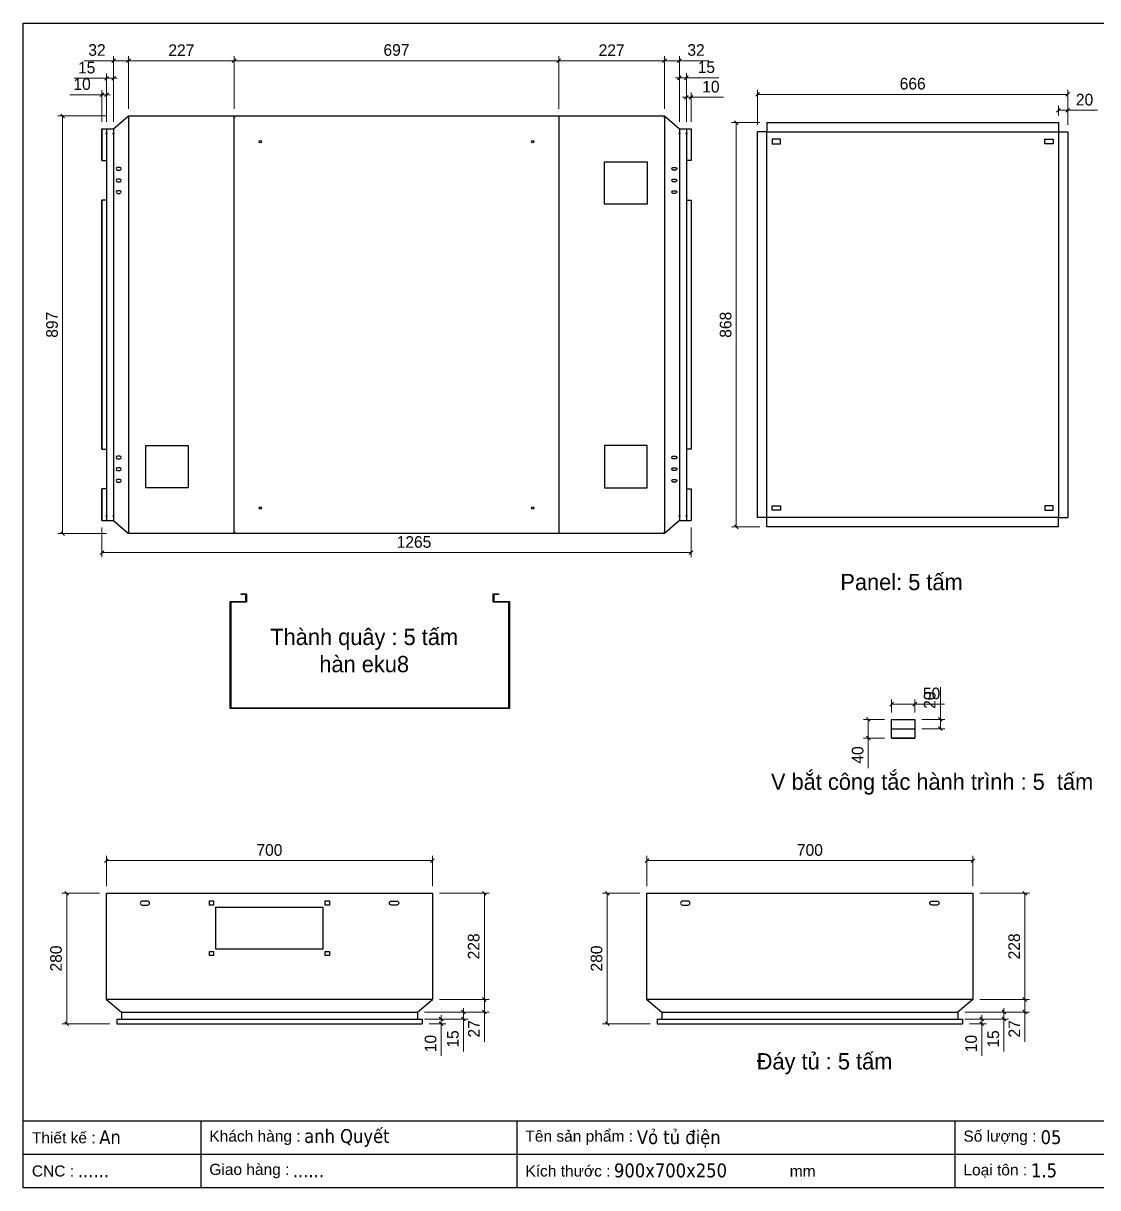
# Model space of a CAD drawing. Header units: millimetres. Extents: x 0 to 3536, y 0 to 2500.
# Drawn here: x 0 to 2307, y 0 to 2500 of the extents above; entities that cross this region are included whole.
import ezdxf
from ezdxf.enums import TextEntityAlignment as Align

# ---------------------------------------------------------------- set-up
doc = ezdxf.new("R2010")
doc.units = ezdxf.units.MM
for name, color, linetype in [('BMS_TEXT', 7, 'Continuous'), ('DIM', 253, 'Continuous'), ('Khung', 7, 'Continuous')]:
    doc.layers.add(name, color=color, linetype=linetype)
doc.styles.add('Arial', font='arial.ttf')
doc.styles.add('Tahoma (Input Text)', font='tahoma.ttf')
doc.dimstyles.new('Dim-25', dxfattribs={"dimtxt": 25, "dimasz": 8, "dimexe": 10, "dimexo": 15, "dimgap": 10, "dimtad": 1, "dimdec": 0, "dimtxsty": 'Standard', "dimblk": 'OBLIQUE', "dimcen": 10, "dimclrd": 5, "dimclre": 5, "dimclrt": 3, "dimazin": 3, "dimtfac": 1, "dimtdec": 0, "dimtmove": 0, "dimatfit": 3, "dimldrblk": 'OBLIQUE', "dimlwd": 9, "dimlwe": 9})

# ---------------------------------------------------------------- blocks, each defined once
blk = doc.blocks.new('khungtenAsean2')
at = {"color": 7}
for p, q in [((2970, -1980), (0, -1980)), ((320, -1980), (320, -2100)), ((890, -1980), (890, -2100)), ((1680, -1980), (1680, -2100)), ((2020, -2040), (0, -2040))]:
    blk.add_line(p, q, dxfattribs=at)
blk.add_lwpolyline([(0, 0), (2970, 0), (2970, -2100), (0, -2100)], close=True, dxfattribs=at)
at = {"color": 2, "char_height": 20, "width": 917.634, "attachment_point": 4, "style": 'Arial'}
for s, insert in [('  Tên sản phẩm :', (890, -2010)), ('  Số lượng :', (1680, -2010)), ('  Thiết kế :', (0, -2010)), ('  Khách hàng :', (320, -2010)), ('  Giao hàng :', (320, -2070)), ('  Loại tôn :', (1680, -2070)), ('  CNC :', (0, -2070)), ('  Kích thước :', (890, -2070)), ('mm', (1382.3, -2070))]:
    blk.add_mtext(s, dxfattribs=dict(at, insert=insert))
at = {"color": 1, "style": 'Tahoma (Input Text)', "flags": 8}
for tag, p in [('#03', (506.6, -2019.3)), ('#01', (137.1, -2021.3)), ('#05', (1106.6, -2021.3)), ('#07', (1834.7, -2021.3)), ('#09', (2146.7, -2021.3)), ('#02', (98.5, -2081.3)), ('#04', (486.1, -2081.3)), ('#06', (1065.3, -2081.3)), ('#08', (1817.4, -2081.3)), ('#10', (2146.7, -2081.3))]:
    blk.add_attdef(tag, p, '', height=25, dxfattribs=at)
blk.add_attdef('#11', text='', height=25, dxfattribs=at).set_placement((2915, -2067.3), align=Align.CENTER)
blk = doc.blocks.new('*D1')
at = {"color": 0, "linetype": 'ByBlock', "lineweight": -2}
for p, q in [((164.9, 2343), (172.9, 2351)), ((182.9, 2351), (174.9, 2343))]:
    blk.add_line(p, q, dxfattribs=at)
at = {"layer": 'Defpoints', "color": 0, "transparency": 16777216}
for p in [(168.9, 2347), (168.9, 2273.6), (178.9, 2273.6)]:
    blk.add_point(p, dxfattribs=at)
at = {"layer": 'DIM', "color": 5, "lineweight": 9, "transparency": 16777216}
for p, q in [((168.9, 2288.6), (168.9, 2357)), ((178.9, 2288.6), (178.9, 2357)), ((168.9, 2347), (99.6, 2347)), ((178.9, 2347), (168.9, 2347)), ((178.9, 2347), (186.9, 2347))]:
    blk.add_line(p, q, dxfattribs=at)
at = {"layer": 'DIM', "color": 3, "transparency": 16777216, "insert": (126.3, 2369.8), "char_height": 25, "attachment_point": 5}
blk.add_mtext('10', dxfattribs=at)
blk = doc.blocks.new('_Oblique')
at = {"color": 0, "linetype": 'ByBlock', "lineweight": -2}
blk.add_line((-0.5, -0.5), (0.5, 0.5), dxfattribs=at)
blk = doc.blocks.new('*D2')
at = {"color": 0, "linetype": 'ByBlock', "lineweight": -2}
for p, q in [((174.9, 2378.3), (182.9, 2386.3)), ((197.9, 2386.3), (189.9, 2378.3))]:
    blk.add_line(p, q, dxfattribs=at)
at = {"layer": 'Defpoints', "color": 0, "transparency": 16777216}
for p in [(178.9, 2382.3), (178.9, 2301.6), (193.9, 2273.6)]:
    blk.add_point(p, dxfattribs=at)
at = {"layer": 'DIM', "color": 5, "lineweight": 9, "transparency": 16777216}
for p, q in [((178.9, 2382.3), (109.3, 2382.3)), ((178.9, 2316.6), (178.9, 2392.3)), ((193.9, 2382.3), (178.9, 2382.3)), ((193.9, 2288.6), (193.9, 2392.3)), ((193.9, 2382.3), (201.9, 2382.3))]:
    blk.add_line(p, q, dxfattribs=at)
at = {"layer": 'DIM', "color": 3, "transparency": 16777216, "insert": (136.1, 2405.1), "char_height": 25, "attachment_point": 5}
blk.add_mtext('15', dxfattribs=at)
blk = doc.blocks.new('*D3')
at = {"color": 0, "linetype": 'ByBlock', "lineweight": -2}
for p, q in [((197.9, 2424.2), (189.9, 2416.2)), ((221.9, 2416.2), (229.9, 2424.2))]:
    blk.add_line(p, q, dxfattribs=at)
at = {"layer": 'Defpoints', "color": 0, "transparency": 16777216}
for p in [(225.9, 2420.2), (193.9, 2301.6), (225.9, 2301.6)]:
    blk.add_point(p, dxfattribs=at)
at = {"layer": 'DIM', "color": 5, "lineweight": 9, "transparency": 16777216}
for p, q in [((193.9, 2316.6), (193.9, 2430.2)), ((225.9, 2316.6), (225.9, 2430.2)), ((193.9, 2420.2), (130.4, 2420.2)), ((225.9, 2420.2), (193.9, 2420.2))]:
    blk.add_line(p, q, dxfattribs=at)
at = {"layer": 'DIM', "color": 3, "transparency": 16777216, "insert": (158.2, 2443), "char_height": 25, "attachment_point": 5}
blk.add_mtext('32', dxfattribs=at)
blk = doc.blocks.new('*D4')
at = {"color": 0, "linetype": 'ByBlock', "lineweight": -2}
for p, q in [((229.9, 2424.2), (221.9, 2416.2)), ((448.9, 2416.2), (456.9, 2424.2))]:
    blk.add_line(p, q, dxfattribs=at)
at = {"layer": 'Defpoints', "color": 0, "transparency": 16777216}
for p in [(225.9, 2420.2), (225.9, 2301.6), (452.9, 2301.6)]:
    blk.add_point(p, dxfattribs=at)
at = {"layer": 'DIM', "color": 5, "lineweight": 9, "transparency": 16777216}
for p, q in [((225.9, 2316.6), (225.9, 2430.2)), ((452.9, 2316.6), (452.9, 2430.2)), ((452.9, 2420.2), (225.9, 2420.2))]:
    blk.add_line(p, q, dxfattribs=at)
at = {"layer": 'DIM', "color": 3, "transparency": 16777216, "insert": (339.4, 2442.7), "char_height": 25, "attachment_point": 5}
blk.add_mtext('227', dxfattribs=at)
blk = doc.blocks.new('*D5')
at = {"color": 0, "linetype": 'ByBlock', "lineweight": -2}
for p, q in [((456.9, 2424.2), (448.9, 2416.2)), ((1145.9, 2416.2), (1153.9, 2424.2))]:
    blk.add_line(p, q, dxfattribs=at)
at = {"layer": 'Defpoints', "color": 0, "transparency": 16777216}
for p in [(1149.9, 2420.2), (452.9, 2301.6), (1149.9, 2301.6)]:
    blk.add_point(p, dxfattribs=at)
at = {"layer": 'DIM', "color": 5, "lineweight": 9, "transparency": 16777216}
for p, q in [((452.9, 2316.6), (452.9, 2430.2)), ((1149.9, 2316.6), (1149.9, 2430.2)), ((452.9, 2420.2), (1149.9, 2420.2))]:
    blk.add_line(p, q, dxfattribs=at)
at = {"layer": 'DIM', "color": 3, "transparency": 16777216, "insert": (801.4, 2443), "char_height": 25, "attachment_point": 5}
blk.add_mtext('697', dxfattribs=at)
blk = doc.blocks.new('*D6')
at = {"color": 0, "linetype": 'ByBlock', "lineweight": -2}
for p, q in [((1153.9, 2424.2), (1145.9, 2416.2)), ((1372.9, 2416.2), (1380.9, 2424.2))]:
    blk.add_line(p, q, dxfattribs=at)
at = {"layer": 'Defpoints', "color": 0, "transparency": 16777216}
for p in [(1376.9, 2420.2), (1149.9, 2301.6), (1376.9, 2301.6)]:
    blk.add_point(p, dxfattribs=at)
at = {"layer": 'DIM', "color": 5, "lineweight": 9, "transparency": 16777216}
for p, q in [((1149.9, 2316.6), (1149.9, 2430.2)), ((1376.9, 2316.6), (1376.9, 2430.2)), ((1149.9, 2420.2), (1376.9, 2420.2))]:
    blk.add_line(p, q, dxfattribs=at)
at = {"layer": 'DIM', "color": 3, "transparency": 16777216, "insert": (1263.4, 2442.7), "char_height": 25, "attachment_point": 5}
blk.add_mtext('227', dxfattribs=at)
blk = doc.blocks.new('*D7')
at = {"color": 0, "linetype": 'ByBlock', "lineweight": -2}
for p, q in [((1380.9, 2424.2), (1372.9, 2416.2)), ((1404.9, 2416.2), (1412.9, 2424.2))]:
    blk.add_line(p, q, dxfattribs=at)
at = {"layer": 'Defpoints', "color": 0, "transparency": 16777216}
for p in [(1408.9, 2420.2), (1376.9, 2301.6), (1408.9, 2273.6)]:
    blk.add_point(p, dxfattribs=at)
at = {"layer": 'DIM', "color": 5, "lineweight": 9, "transparency": 16777216}
for p, q in [((1376.9, 2316.6), (1376.9, 2430.2)), ((1408.9, 2288.6), (1408.9, 2430.2)), ((1376.9, 2420.2), (1408.9, 2420.2)), ((1408.9, 2420.2), (1472.5, 2420.2))]:
    blk.add_line(p, q, dxfattribs=at)
at = {"layer": 'DIM', "color": 3, "transparency": 16777216, "insert": (1444.7, 2443), "char_height": 25, "attachment_point": 5}
blk.add_mtext('32', dxfattribs=at)
blk = doc.blocks.new('*D8')
at = {"color": 0, "linetype": 'ByBlock', "lineweight": -2}
for p, q in [((1404.9, 2379.4), (1412.9, 2387.4)), ((1427.9, 2387.4), (1419.9, 2379.4))]:
    blk.add_line(p, q, dxfattribs=at)
at = {"layer": 'Defpoints', "color": 0, "transparency": 16777216}
for p in [(1423.9, 2383.4), (1408.9, 2301.6), (1423.9, 2273.6)]:
    blk.add_point(p, dxfattribs=at)
at = {"layer": 'DIM', "color": 5, "lineweight": 9, "transparency": 16777216}
for p, q in [((1408.9, 2383.4), (1400.9, 2383.4)), ((1408.9, 2316.6), (1408.9, 2393.4)), ((1408.9, 2383.4), (1423.9, 2383.4)), ((1423.9, 2288.6), (1423.9, 2393.4)), ((1423.9, 2383.4), (1493.6, 2383.4))]:
    blk.add_line(p, q, dxfattribs=at)
at = {"layer": 'DIM', "color": 3, "transparency": 16777216, "insert": (1466.8, 2406.1), "char_height": 25, "attachment_point": 5}
blk.add_mtext('15', dxfattribs=at)
blk = doc.blocks.new('*D9')
at = {"color": 0, "linetype": 'ByBlock', "lineweight": -2}
for p, q in [((1419.9, 2337.5), (1427.9, 2345.5)), ((1437.9, 2345.5), (1429.9, 2337.5))]:
    blk.add_line(p, q, dxfattribs=at)
at = {"layer": 'Defpoints', "color": 0, "transparency": 16777216}
for p in [(1433.9, 2341.5), (1423.9, 2273.6), (1433.9, 2273.6)]:
    blk.add_point(p, dxfattribs=at)
at = {"layer": 'DIM', "color": 5, "lineweight": 9, "transparency": 16777216}
for p, q in [((1423.9, 2288.6), (1423.9, 2351.5)), ((1433.9, 2288.6), (1433.9, 2351.5)), ((1423.9, 2341.5), (1415.9, 2341.5)), ((1423.9, 2341.5), (1433.9, 2341.5)), ((1433.9, 2341.5), (1503.3, 2341.5))]:
    blk.add_line(p, q, dxfattribs=at)
at = {"layer": 'DIM', "color": 3, "transparency": 16777216, "insert": (1476.6, 2364.2), "char_height": 25, "attachment_point": 5}
blk.add_mtext('10', dxfattribs=at)
blk = doc.blocks.new('*D10')
at = {"color": 0, "linetype": 'ByBlock', "lineweight": -2}
for p, q in [((88.5, 2297.6), (80.5, 2305.6)), ((80.5, 1408.6), (88.5, 1400.6))]:
    blk.add_line(p, q, dxfattribs=at)
at = {"layer": 'Defpoints', "color": 0, "transparency": 16777216}
for p in [(193.9, 2301.6), (84.5, 1404.6), (193.9, 1404.6)]:
    blk.add_point(p, dxfattribs=at)
at = {"layer": 'DIM', "color": 5, "lineweight": 9, "transparency": 16777216}
for p, q in [((178.9, 2301.6), (74.5, 2301.6)), ((84.5, 2301.6), (84.5, 1404.6)), ((178.9, 1404.6), (74.5, 1404.6))]:
    blk.add_line(p, q, dxfattribs=at)
at = {"layer": 'DIM', "color": 3, "transparency": 16777216, "insert": (61.8, 1853.1), "char_height": 25, "attachment_point": 5, "rotation": 90}
blk.add_mtext('897', dxfattribs=at)
blk = doc.blocks.new('*D11')
at = {"color": 0, "linetype": 'ByBlock', "lineweight": -2}
for p, q in [((172.9, 1367.7), (164.9, 1359.7)), ((1429.9, 1359.7), (1437.9, 1367.7))]:
    blk.add_line(p, q, dxfattribs=at)
at = {"layer": 'Defpoints', "color": 0, "transparency": 16777216}
for p in [(168.9, 1432.6), (1433.9, 1432.6), (1433.9, 1363.7)]:
    blk.add_point(p, dxfattribs=at)
at = {"layer": 'DIM', "color": 5, "lineweight": 9, "transparency": 16777216}
for p, q in [((168.9, 1417.6), (168.9, 1353.7)), ((1433.9, 1417.6), (1433.9, 1353.7)), ((168.9, 1363.7), (1433.9, 1363.7))]:
    blk.add_line(p, q, dxfattribs=at)
at = {"layer": 'DIM', "color": 3, "transparency": 16777216, "insert": (839, 1386.5), "char_height": 25, "attachment_point": 5}
blk.add_mtext('1265', dxfattribs=at)
blk = doc.blocks.new('A$C72AE6952')
at = {"color": 2}
for p, q in [((0, 8.2), (0, 2.7)), ((5.5, 2.7), (5.5, 8.2))]:
    blk.add_line(p, q, dxfattribs=at)
for centre, start, end in [((2.7, 8.2), 0, 180), ((2.7, 2.7), 180, 0)]:
    blk.add_arc(centre, 2.75, start, end, dxfattribs=at)
blk = doc.blocks.new('*D12')
at = {"color": 0, "linetype": 'ByBlock', "lineweight": -2}
for p, q in [((1580.9, 2351.8), (1572.9, 2343.8)), ((2238.9, 2343.8), (2246.9, 2351.8))]:
    blk.add_line(p, q, dxfattribs=at)
at = {"layer": 'Defpoints', "color": 0, "transparency": 16777216}
for p in [(2242.9, 2347.8), (1576.9, 2267.1), (2242.9, 2267.1)]:
    blk.add_point(p, dxfattribs=at)
at = {"layer": 'DIM', "color": 5, "lineweight": 9, "transparency": 16777216}
for p, q in [((1576.9, 2282.1), (1576.9, 2357.8)), ((2242.9, 2282.1), (2242.9, 2357.8)), ((1576.9, 2347.8), (2242.9, 2347.8))]:
    blk.add_line(p, q, dxfattribs=at)
at = {"layer": 'DIM', "color": 3, "transparency": 16777216, "insert": (1909.9, 2370.6), "char_height": 25, "attachment_point": 5}
blk.add_mtext('666', dxfattribs=at)
blk = doc.blocks.new('*D13')
at = {"color": 0, "linetype": 'ByBlock', "lineweight": -2}
for p, q in [((2226.9, 2317.6), (2218.9, 2309.6)), ((2238.9, 2309.6), (2246.9, 2317.6))]:
    blk.add_line(p, q, dxfattribs=at)
at = {"layer": 'Defpoints', "color": 0, "transparency": 16777216}
for p in [(2242.9, 2313.6), (2222.9, 2287.1), (2242.9, 2267.1)]:
    blk.add_point(p, dxfattribs=at)
at = {"layer": 'DIM', "color": 5, "lineweight": 9, "transparency": 16777216}
for p, q in [((2222.9, 2302.1), (2222.9, 2323.6)), ((2222.9, 2313.6), (2242.9, 2313.6)), ((2242.9, 2282.1), (2242.9, 2323.6)), ((2242.9, 2313.6), (2307.1, 2313.6))]:
    blk.add_line(p, q, dxfattribs=at)
at = {"layer": 'DIM', "color": 3, "transparency": 16777216, "insert": (2279, 2336.4), "char_height": 25, "attachment_point": 5}
blk.add_mtext('20', dxfattribs=at)
blk = doc.blocks.new('*D14')
at = {"color": 0, "linetype": 'ByBlock', "lineweight": -2}
for p, q in [((1535.1, 2283.1), (1527.1, 2291.1)), ((1527.1, 1423.1), (1535.1, 1415.1))]:
    blk.add_line(p, q, dxfattribs=at)
at = {"layer": 'Defpoints', "color": 0, "transparency": 16777216}
for p in [(1596.9, 2287.1), (1531.1, 1419.1), (1596.9, 1419.1)]:
    blk.add_point(p, dxfattribs=at)
at = {"layer": 'DIM', "color": 5, "lineweight": 9, "transparency": 16777216}
for p, q in [((1581.9, 2287.1), (1521.1, 2287.1)), ((1531.1, 2287.1), (1531.1, 1419.1)), ((1581.9, 1419.1), (1521.1, 1419.1))]:
    blk.add_line(p, q, dxfattribs=at)
at = {"layer": 'DIM', "color": 3, "transparency": 16777216, "insert": (1508.3, 1853.1), "char_height": 25, "attachment_point": 5, "rotation": 90}
blk.add_mtext('868', dxfattribs=at)
blk = doc.blocks.new('A$C69525F90')
at = {"color": 2}
for p, q in [((14.7, 8.6), (3.2, 8.6)), ((3.2, 0.1), (14.7, 0.1))]:
    blk.add_line(p, q, dxfattribs=at)
for centre, start, end in [((3.2, 4.3), 90, 270), ((14.7, 4.3), 270, 90)]:
    blk.add_arc(centre, 4.25, start, end, dxfattribs=at)
blk = doc.blocks.new('*D28')
at = {"color": 0, "linetype": 'ByBlock', "lineweight": -2}
for p, q in [((182.6, 706.4), (174.6, 698.4)), ((874.6, 698.4), (882.6, 706.4))]:
    blk.add_line(p, q, dxfattribs=at)
at = {"layer": 'Defpoints', "color": 0, "transparency": 16777216}
for p in [(878.6, 702.4), (178.6, 632.2), (878.6, 632.2)]:
    blk.add_point(p, dxfattribs=at)
at = {"layer": 'DIM', "color": 5, "lineweight": 9, "transparency": 16777216}
for p, q in [((178.6, 647.2), (178.6, 712.4)), ((178.6, 702.4), (878.6, 702.4)), ((878.6, 647.2), (878.6, 712.4))]:
    blk.add_line(p, q, dxfattribs=at)
at = {"layer": 'DIM', "color": 3, "transparency": 16777216, "insert": (528.6, 725.1), "char_height": 25, "attachment_point": 5}
blk.add_mtext('700', dxfattribs=at)
blk = doc.blocks.new('*D29')
at = {"color": 0, "linetype": 'ByBlock', "lineweight": -2}
for p, q in [((97.2, 628.2), (89.2, 636.2)), ((89.2, 356.2), (97.2, 348.2))]:
    blk.add_line(p, q, dxfattribs=at)
at = {"layer": 'Defpoints', "color": 0, "transparency": 16777216}
for p in [(178.6, 632.2), (93.2, 352.2), (200.6, 352.2)]:
    blk.add_point(p, dxfattribs=at)
at = {"layer": 'DIM', "color": 5, "lineweight": 9, "transparency": 16777216}
for p, q in [((163.6, 632.2), (83.2, 632.2)), ((93.2, 632.2), (93.2, 352.2)), ((185.6, 352.2), (83.2, 352.2))]:
    blk.add_line(p, q, dxfattribs=at)
at = {"layer": 'DIM', "color": 3, "transparency": 16777216, "insert": (70.4, 492.2), "char_height": 25, "attachment_point": 5, "rotation": 90}
blk.add_mtext('280', dxfattribs=at)
blk = doc.blocks.new('*D30')
at = {"color": 0, "linetype": 'ByBlock', "lineweight": -2}
for p, q in [((994.1, 628.2), (986.1, 636.2)), ((986.1, 408.2), (994.1, 400.2))]:
    blk.add_line(p, q, dxfattribs=at)
at = {"layer": 'Defpoints', "color": 0, "transparency": 16777216}
for p in [(878.6, 632.2), (878.6, 404.2), (990.1, 404.2)]:
    blk.add_point(p, dxfattribs=at)
at = {"layer": 'DIM', "color": 5, "lineweight": 9, "transparency": 16777216}
for p, q in [((893.6, 632.2), (1000.1, 632.2)), ((990.1, 632.2), (990.1, 404.2)), ((893.6, 404.2), (1000.1, 404.2))]:
    blk.add_line(p, q, dxfattribs=at)
at = {"layer": 'DIM', "color": 3, "transparency": 16777216, "insert": (967.3, 518.2), "char_height": 25, "attachment_point": 5, "rotation": 90}
blk.add_mtext('228', dxfattribs=at)
blk = doc.blocks.new('*D31')
at = {"color": 0, "linetype": 'ByBlock', "lineweight": -2}
for p, q in [((994.1, 400.2), (986.1, 408.2)), ((986.1, 381.2), (994.1, 373.2))]:
    blk.add_line(p, q, dxfattribs=at)
at = {"layer": 'Defpoints', "color": 0, "transparency": 16777216}
for p in [(878.6, 404.2), (846.6, 377.2), (990.1, 377.2)]:
    blk.add_point(p, dxfattribs=at)
at = {"layer": 'DIM', "color": 5, "lineweight": 9, "transparency": 16777216}
for p, q in [((893.6, 404.2), (1000.1, 404.2)), ((990.1, 404.2), (990.1, 377.2)), ((861.6, 377.2), (1000.1, 377.2)), ((990.1, 377.2), (990.1, 313))]:
    blk.add_line(p, q, dxfattribs=at)
at = {"layer": 'DIM', "color": 3, "transparency": 16777216, "insert": (967.5, 341.1), "char_height": 25, "attachment_point": 5, "rotation": 90}
blk.add_mtext('27', dxfattribs=at)
blk = doc.blocks.new('*D32')
at = {"color": 0, "linetype": 'ByBlock', "lineweight": -2}
for p, q in [((941.2, 381.2), (949.2, 373.2)), ((949.2, 358.2), (941.2, 366.2))]:
    blk.add_line(p, q, dxfattribs=at)
at = {"layer": 'Defpoints', "color": 0, "transparency": 16777216}
for p in [(846.6, 377.2), (846.6, 362.2), (945.2, 362.2)]:
    blk.add_point(p, dxfattribs=at)
at = {"layer": 'DIM', "color": 5, "lineweight": 9, "transparency": 16777216}
for p, q in [((861.6, 377.2), (955.2, 377.2)), ((945.2, 377.2), (945.2, 385.2)), ((945.2, 377.2), (945.2, 362.2)), ((861.6, 362.2), (955.2, 362.2)), ((945.2, 362.2), (945.2, 292.6))]:
    blk.add_line(p, q, dxfattribs=at)
at = {"layer": 'DIM', "color": 3, "transparency": 16777216, "insert": (922.5, 319.4), "char_height": 25, "attachment_point": 5, "rotation": 90}
blk.add_mtext('15', dxfattribs=at)
blk = doc.blocks.new('*D33')
at = {"color": 0, "linetype": 'ByBlock', "lineweight": -2}
for p, q in [((893.4, 366.2), (901.4, 358.2)), ((901.4, 348.2), (893.4, 356.2))]:
    blk.add_line(p, q, dxfattribs=at)
at = {"layer": 'Defpoints', "color": 0, "transparency": 16777216}
for p in [(856.6, 362.2), (856.6, 352.2), (897.4, 352.2)]:
    blk.add_point(p, dxfattribs=at)
at = {"layer": 'DIM', "color": 5, "lineweight": 9, "transparency": 16777216}
for p, q in [((871.6, 362.2), (907.4, 362.2)), ((871.6, 352.2), (907.4, 352.2)), ((897.4, 362.2), (897.4, 370.2)), ((897.4, 362.2), (897.4, 352.2)), ((897.4, 352.2), (897.4, 282.9))]:
    blk.add_line(p, q, dxfattribs=at)
at = {"layer": 'DIM', "color": 3, "transparency": 16777216, "insert": (874.7, 309.6), "char_height": 25, "attachment_point": 5, "rotation": 90}
blk.add_mtext('10', dxfattribs=at)
blk = doc.blocks.new('*D34')
at = {"color": 0, "linetype": 'ByBlock', "lineweight": -2}
for p, q in [((1343.2, 706.4), (1335.2, 698.4)), ((2035.2, 698.4), (2043.2, 706.4))]:
    blk.add_line(p, q, dxfattribs=at)
at = {"layer": 'Defpoints', "color": 0, "transparency": 16777216}
for p in [(2039.2, 702.4), (1339.2, 632.2), (2039.2, 632.2)]:
    blk.add_point(p, dxfattribs=at)
at = {"layer": 'DIM', "color": 5, "lineweight": 9, "transparency": 16777216}
for p, q in [((1339.2, 647.2), (1339.2, 712.4)), ((1339.2, 702.4), (2039.2, 702.4)), ((2039.2, 647.2), (2039.2, 712.4))]:
    blk.add_line(p, q, dxfattribs=at)
at = {"layer": 'DIM', "color": 3, "transparency": 16777216, "insert": (1689.2, 725.1), "char_height": 25, "attachment_point": 5}
blk.add_mtext('700', dxfattribs=at)
blk = doc.blocks.new('*D35')
at = {"color": 0, "linetype": 'ByBlock', "lineweight": -2}
for p, q in [((1257.9, 628.2), (1249.9, 636.2)), ((1249.9, 356.2), (1257.9, 348.2))]:
    blk.add_line(p, q, dxfattribs=at)
at = {"layer": 'Defpoints', "color": 0, "transparency": 16777216}
for p in [(1339.2, 632.2), (1253.9, 352.2), (1361.2, 352.2)]:
    blk.add_point(p, dxfattribs=at)
at = {"layer": 'DIM', "color": 5, "lineweight": 9, "transparency": 16777216}
for p, q in [((1324.2, 632.2), (1243.9, 632.2)), ((1253.9, 632.2), (1253.9, 352.2)), ((1346.2, 352.2), (1243.9, 352.2))]:
    blk.add_line(p, q, dxfattribs=at)
at = {"layer": 'DIM', "color": 3, "transparency": 16777216, "insert": (1231.1, 492.2), "char_height": 25, "attachment_point": 5, "rotation": 90}
blk.add_mtext('280', dxfattribs=at)
blk = doc.blocks.new('*D36')
at = {"color": 0, "linetype": 'ByBlock', "lineweight": -2}
for p, q in [((2154.7, 628.2), (2146.7, 636.2)), ((2146.7, 408.2), (2154.7, 400.2))]:
    blk.add_line(p, q, dxfattribs=at)
at = {"layer": 'Defpoints', "color": 0, "transparency": 16777216}
for p in [(2039.2, 632.2), (2039.2, 404.2), (2150.7, 404.2)]:
    blk.add_point(p, dxfattribs=at)
at = {"layer": 'DIM', "color": 5, "lineweight": 9, "transparency": 16777216}
for p, q in [((2054.2, 632.2), (2160.7, 632.2)), ((2150.7, 632.2), (2150.7, 404.2)), ((2054.2, 404.2), (2160.7, 404.2))]:
    blk.add_line(p, q, dxfattribs=at)
at = {"layer": 'DIM', "color": 3, "transparency": 16777216, "insert": (2128, 518.2), "char_height": 25, "attachment_point": 5, "rotation": 90}
blk.add_mtext('228', dxfattribs=at)
blk = doc.blocks.new('*D37')
at = {"color": 0, "linetype": 'ByBlock', "lineweight": -2}
for p, q in [((2154.7, 400.2), (2146.7, 408.2)), ((2146.7, 381.2), (2154.7, 373.2))]:
    blk.add_line(p, q, dxfattribs=at)
at = {"layer": 'Defpoints', "color": 0, "transparency": 16777216}
for p in [(2039.2, 404.2), (2007.2, 377.2), (2150.7, 377.2)]:
    blk.add_point(p, dxfattribs=at)
at = {"layer": 'DIM', "color": 5, "lineweight": 9, "transparency": 16777216}
for p, q in [((2054.2, 404.2), (2160.7, 404.2)), ((2150.7, 404.2), (2150.7, 377.2)), ((2022.2, 377.2), (2160.7, 377.2)), ((2150.7, 377.2), (2150.7, 313))]:
    blk.add_line(p, q, dxfattribs=at)
at = {"layer": 'DIM', "color": 3, "transparency": 16777216, "insert": (2128.2, 341.1), "char_height": 25, "attachment_point": 5, "rotation": 90}
blk.add_mtext('27', dxfattribs=at)
blk = doc.blocks.new('*D38')
at = {"color": 0, "linetype": 'ByBlock', "lineweight": -2}
for p, q in [((2101.9, 381.2), (2109.9, 373.2)), ((2109.9, 358.2), (2101.9, 366.2))]:
    blk.add_line(p, q, dxfattribs=at)
at = {"layer": 'Defpoints', "color": 0, "transparency": 16777216}
for p in [(2007.2, 377.2), (2007.2, 362.2), (2105.9, 362.2)]:
    blk.add_point(p, dxfattribs=at)
at = {"layer": 'DIM', "color": 5, "lineweight": 9, "transparency": 16777216}
for p, q in [((2022.2, 377.2), (2115.9, 377.2)), ((2105.9, 377.2), (2105.9, 385.2)), ((2105.9, 377.2), (2105.9, 362.2)), ((2022.2, 362.2), (2115.9, 362.2)), ((2105.9, 362.2), (2105.9, 292.6))]:
    blk.add_line(p, q, dxfattribs=at)
at = {"layer": 'DIM', "color": 3, "transparency": 16777216, "insert": (2083.1, 319.4), "char_height": 25, "attachment_point": 5, "rotation": 90}
blk.add_mtext('15', dxfattribs=at)
blk = doc.blocks.new('*D39')
at = {"color": 0, "linetype": 'ByBlock', "lineweight": -2}
for p, q in [((2054.1, 366.2), (2062.1, 358.2)), ((2062.1, 348.2), (2054.1, 356.2))]:
    blk.add_line(p, q, dxfattribs=at)
at = {"layer": 'Defpoints', "color": 0, "transparency": 16777216}
for p in [(2017.2, 362.2), (2017.2, 352.2), (2058.1, 352.2)]:
    blk.add_point(p, dxfattribs=at)
at = {"layer": 'DIM', "color": 5, "lineweight": 9, "transparency": 16777216}
for p, q in [((2032.2, 362.2), (2068.1, 362.2)), ((2032.2, 352.2), (2068.1, 352.2)), ((2058.1, 362.2), (2058.1, 370.2)), ((2058.1, 362.2), (2058.1, 352.2)), ((2058.1, 352.2), (2058.1, 282.9))]:
    blk.add_line(p, q, dxfattribs=at)
at = {"layer": 'DIM', "color": 3, "transparency": 16777216, "insert": (2035.4, 309.6), "char_height": 25, "attachment_point": 5, "rotation": 90}
blk.add_mtext('10', dxfattribs=at)
blk = doc.blocks.new('*D53')
at = {"color": 0, "linetype": 'ByBlock', "lineweight": -2}
for p, q in [((1868.5, 1042.4), (1860.5, 1034.4)), ((1910.5, 1034.4), (1918.5, 1042.4))]:
    blk.add_line(p, q, dxfattribs=at)
at = {"layer": 'Defpoints', "color": 0, "transparency": 16777216}
for p in [(1914.5, 1038.4), (1864.5, 1005.6), (1914.5, 1005.6)]:
    blk.add_point(p, dxfattribs=at)
at = {"layer": 'DIM', "color": 5, "lineweight": 9, "transparency": 16777216}
for p, q in [((1864.5, 1020.6), (1864.5, 1048.4)), ((1864.5, 1038.4), (1914.5, 1038.4)), ((1914.5, 1020.6), (1914.5, 1048.4)), ((1914.5, 1038.4), (1978.2, 1038.4))]:
    blk.add_line(p, q, dxfattribs=at)
at = {"layer": 'DIM', "color": 3, "transparency": 16777216, "insert": (1950.4, 1061.2), "char_height": 25, "attachment_point": 5}
blk.add_mtext('50', dxfattribs=at)
blk = doc.blocks.new('*D54')
at = {"color": 0, "linetype": 'ByBlock', "lineweight": -2}
for p, q in [((1818.5, 1001.6), (1810.5, 1009.6)), ((1810.5, 969.6), (1818.5, 961.6))]:
    blk.add_line(p, q, dxfattribs=at)
at = {"layer": 'Defpoints', "color": 0, "transparency": 16777216}
for p in [(1864.5, 1005.6), (1814.5, 965.6), (1864.5, 965.6)]:
    blk.add_point(p, dxfattribs=at)
at = {"layer": 'DIM', "color": 5, "lineweight": 9, "transparency": 16777216}
for p, q in [((1849.5, 1005.6), (1804.5, 1005.6)), ((1814.5, 1005.6), (1814.5, 965.6)), ((1849.5, 965.6), (1804.5, 965.6)), ((1814.5, 965.6), (1814.5, 900.9))]:
    blk.add_line(p, q, dxfattribs=at)
at = {"layer": 'DIM', "color": 3, "transparency": 16777216, "insert": (1791.8, 929.2), "char_height": 25, "attachment_point": 5, "rotation": 90}
blk.add_mtext('40', dxfattribs=at)
blk = doc.blocks.new('*D55')
at = {"color": 0, "linetype": 'ByBlock', "lineweight": -2}
for p, q in [((1973.3, 1001.6), (1965.3, 1009.6)), ((1965.3, 989.6), (1973.3, 981.6))]:
    blk.add_line(p, q, dxfattribs=at)
at = {"layer": 'Defpoints', "color": 0, "transparency": 16777216}
for p in [(1914.5, 1005.6), (1914.5, 985.6), (1969.3, 985.6)]:
    blk.add_point(p, dxfattribs=at)
at = {"layer": 'DIM', "color": 5, "lineweight": 9, "transparency": 16777216}
for p, q in [((1969.3, 1005.6), (1969.3, 1075)), ((1929.5, 1005.6), (1979.3, 1005.6)), ((1969.3, 985.6), (1969.3, 1005.6)), ((1929.5, 985.6), (1979.3, 985.6))]:
    blk.add_line(p, q, dxfattribs=at)
at = {"layer": 'DIM', "color": 3, "transparency": 16777216, "insert": (1946.5, 1046.9), "char_height": 25, "attachment_point": 5, "rotation": 90}
blk.add_mtext('20', dxfattribs=at)

msp = doc.modelspace()

# ---------------------------------------------------------------- linework, layer by layer
at = {"color": 2}
for p, q in [((193.9, 2273.6), (225.9, 2301.6)), ((178.9, 2205.6), (178.9, 2120.6)), ((1423.9, 2205.6), (1423.9, 2120.6)), ((178.9, 1585.6), (178.9, 1500.6)), ((1423.9, 1585.6), (1423.9, 1500.6)), ((193.9, 1432.6), (225.9, 1404.6)), ((1408.9, 1432.6), (1376.9, 1404.6)), ((178.6, 404.2), (210.6, 377.2)), ((846.6, 377.2), (878.6, 404.2)), ((1339.2, 404.2), (1371.2, 377.2)), ((2039.2, 404.2), (2007.2, 377.2))]:
    msp.add_line(p, q, dxfattribs=at)
for p, q in [((225.9, 2301.6), (225.9, 1404.6)), ((1376.9, 2301.6), (1376.9, 1404.6)), ((1376.9, 2301.6), (1408.9, 2273.6)), ((168.9, 2273.6), (168.9, 2205.6)), ((168.9, 2273.6), (193.9, 2273.6)), ((178.9, 2273.6), (178.9, 1432.6)), ((193.9, 2273.6), (193.9, 1432.6)), ((1408.9, 2273.6), (1408.9, 1432.6)), ((1408.9, 2273.6), (1433.9, 2273.6)), ((1423.9, 2273.6), (1423.9, 1432.6)), ((1433.9, 2273.6), (1433.9, 2205.6)), ((168.9, 2120.6), (168.9, 1585.6)), ((1433.9, 2120.6), (1433.9, 1585.6)), ((168.9, 1500.6), (168.9, 1432.6)), ((1433.9, 1500.6), (1433.9, 1432.6)), ((168.9, 1432.6), (193.9, 1432.6)), ((1408.9, 1432.6), (1433.9, 1432.6)), ((1864.5, 1005.6), (1914.5, 1005.6)), ((1864.5, 985.6), (1914.5, 985.6)), ((1864.5, 965.6), (1914.5, 965.6)), ((210.6, 377.2), (846.6, 377.2)), ((210.6, 377.2), (210.6, 362.2)), ((846.6, 377.2), (846.6, 362.2)), ((1371.2, 377.2), (2007.2, 377.2)), ((1371.2, 377.2), (1371.2, 362.2)), ((2007.2, 377.2), (2007.2, 362.2)), ((200.6, 362.2), (856.6, 362.2)), ((200.6, 362.2), (200.6, 352.2)), ((200.6, 352.2), (856.6, 352.2)), ((856.6, 362.2), (856.6, 352.2)), ((1361.2, 362.2), (2017.2, 362.2)), ((1361.2, 362.2), (1361.2, 352.2)), ((1361.2, 352.2), (2017.2, 352.2)), ((2017.2, 362.2), (2017.2, 352.2))]:
    msp.add_line(p, q)
for points in [[(225.9, 2301.6), (1376.9, 2301.6)], [(1596.9, 2287.1), (1596.9, 2267.1), (1576.9, 2267.1)], [(2222.9, 2287.1), (2222.9, 2267.1), (2242.9, 2267.1)], [(168.9, 2205.6), (168.9, 2273.6)], [(1433.9, 2273.6), (1433.9, 2205.6)], [(168.9, 1585.6), (168.9, 2120.6)], [(1433.9, 2120.6), (1433.9, 1585.6)], [(168.9, 1432.6), (168.9, 1500.6)], [(1433.9, 1500.6), (1433.9, 1432.6)], [(1596.9, 1419.1), (1596.9, 1439.1), (1576.9, 1439.1)], [(2222.9, 1419.1), (2222.9, 1439.1), (2242.9, 1439.1)], [(1376.9, 1404.6), (225.9, 1404.6)]]:
    msp.add_lwpolyline(points)
at = {"color": 7}
for points in [[(452.9, 2301.6), (1149.9, 2301.6), (1149.9, 1404.6), (452.9, 1404.6)], [(1042.7, 1030.4), (1042.7, 1257.4), (1009.2, 1257.4), (1009.2, 1275.4), (1020.7, 1275.4), (1020.7, 1273.9), (1010.7, 1273.9), (1010.7, 1258.9), (1044.2, 1258.9), (1044.2, 1028.9), (444.2, 1028.9), (444.2, 1258.9), (477.7, 1258.9), (477.7, 1273.9), (467.7, 1273.9), (467.7, 1275.4), (479.2, 1275.4), (479.2, 1257.4), (445.7, 1257.4), (445.7, 1030.4)]]:
    msp.add_lwpolyline(points, close=True, dxfattribs=at)
at = {"color": 2}
for points in [[(1626.4, 2241.6), (1626.4, 2251.6), (1608.4, 2251.6), (1608.4, 2241.6)], [(2193.4, 2241.6), (2193.4, 2251.6), (2211.4, 2251.6), (2211.4, 2241.6)], [(1248.4, 2203.1), (1339.4, 2203.1), (1339.4, 2112.1), (1248.4, 2112.1)], [(354.4, 1503.1), (263.4, 1503.1), (263.4, 1594.1), (354.4, 1594.1)], [(1248.4, 1503.1), (1339.4, 1503.1), (1339.4, 1594.1), (1248.4, 1594.1)], [(1626.4, 1464.6), (1626.4, 1454.6), (1608.4, 1454.6), (1608.4, 1464.6)], [(2193.4, 1464.6), (2193.4, 1454.6), (2211.4, 1454.6), (2211.4, 1464.6)], [(408.8, 607), (399.8, 607), (399.8, 616), (408.8, 616)], [(413.6, 602.2), (643.6, 602.2), (643.6, 512.2), (413.6, 512.2)], [(657.3, 607), (648.3, 607), (648.3, 616), (657.3, 616)], [(408.8, 498.5), (399.8, 498.5), (399.8, 507.5), (408.8, 507.5)], [(657.3, 498.5), (648.3, 498.5), (648.3, 507.5), (657.3, 507.5)]]:
    msp.add_lwpolyline(points, close=True, dxfattribs=at)
for points in [[(168.9, 2205.6), (178.9, 2205.6)], [(1433.9, 2205.6), (1423.9, 2205.6)], [(178.9, 2120.6), (168.9, 2120.6)], [(1423.9, 2120.6), (1433.9, 2120.6)], [(168.9, 1585.6), (178.9, 1585.6)], [(1433.9, 1585.6), (1423.9, 1585.6)], [(178.9, 1500.6), (168.9, 1500.6)], [(1423.9, 1500.6), (1433.9, 1500.6)]]:
    msp.add_lwpolyline(points, dxfattribs=at)
for points in [[(1864.5, 1005.6), (1914.5, 1005.6), (1914.5, 965.6), (1864.5, 965.6)], [(178.6, 632.2), (878.6, 632.2), (878.6, 404.2), (178.6, 404.2)], [(1339.2, 632.2), (2039.2, 632.2), (2039.2, 404.2), (1339.2, 404.2)]]:
    msp.add_lwpolyline(points, close=True)
for centre, radius in [((225.9, 2298.6), 0.5), ((452.9, 2298.6), 0.5), ((1376.9, 2298.6), 0.5), ((178.9, 2263.6), 1), ((193.9, 2263.6), 1), ((1408.9, 2263.6), 1), ((1423.9, 2263.6), 1), ((508.9, 2246.6), 2.5), ((1093.9, 2246.6), 2.5), ((508.9, 1459.6), 2.5), ((1093.9, 1459.6), 2.5), ((178.9, 1442.6), 1), ((193.9, 1442.6), 1), ((1408.9, 1442.6), 1), ((1423.9, 1442.6), 1), ((225.9, 1407.6), 0.5), ((452.9, 1407.6), 0.5), ((1376.9, 1407.6), 0.5)]:
    msp.add_circle(centre, radius, dxfattribs=at)
at = {"layer": 'Khung', "color": 7}
for points in [[(1596.9, 2287.1), (2222.9, 2287.1)], [(1576.9, 1439.1), (1576.9, 2267.1)], [(2242.9, 2267.1), (2242.9, 1439.1)], [(2222.9, 1419.1), (1596.9, 1419.1)]]:
    msp.add_lwpolyline(points, dxfattribs=at)
msp.add_lwpolyline([(1596.9, 2267.1), (2222.9, 2267.1), (2222.9, 1439.1), (1596.9, 1439.1)], close=True, dxfattribs=at)

# ---------------------------------------------------------------- block references
at = {"color": 7}
ref = msp.add_blockref('khungtenAsean2', (0, 2500.5), dxfattribs=dict(at, xscale=1.190699999995558, yscale=1.190699999995558, zscale=1.190699999995558))
ref.add_attrib('#08', '1.5', (2164, 22.3), dxfattribs={"color": 1, "height": 29.77, "style": 'Tahoma (Input Text)'})
ref.add_attrib('#07', '05', (2184.6, 93.7), dxfattribs={"color": 1, "height": 29.77, "style": 'Tahoma (Input Text)'})
ref.add_attrib('#06', '900x700x250', (1268.5, 22.3), dxfattribs={"color": 1, "height": 29.767, "style": 'Tahoma (Input Text)'})
ref.add_attrib('#05', 'Vỏ tủ điện', (1317.7, 93.7), dxfattribs={"color": 1, "height": 29.77, "style": 'Tahoma (Input Text)'})
ref.add_attrib('#04', '......', (578.8, 22.3), dxfattribs={"color": 1, "height": 29.77, "style": 'Tahoma (Input Text)'})
ref.add_attrib('#03', 'anh Quyết', (603.2, 96.1), dxfattribs={"color": 1, "height": 29.77, "style": 'Tahoma (Input Text)'})
ref.add_attrib('#02', '......', (117.2, 22.3), dxfattribs={"color": 1, "height": 29.77, "style": 'Tahoma (Input Text)'})
ref.add_attrib('#01', 'An', (163.2, 93.7), dxfattribs={"color": 1, "height": 29.77, "style": 'Tahoma (Input Text)'})
for p in [(252.1, 606.9), (1412.7, 606.9)]:
    msp.add_blockref('A$C69525F90', p, dxfattribs=at)
at = {"color": 7, "xscale": -1}
for p in [(805.1, 606.9), (1965.7, 606.9)]:
    msp.add_blockref('A$C69525F90', p, dxfattribs=at)
at = {"layer": 'BMS_TEXT', "rotation": 270}
for p in [(199.4, 2190.8), (199.4, 2165.8), (199.4, 2140.8), (199.4, 1570.8), (199.4, 1545.8), (199.4, 1520.8)]:
    msp.add_blockref('A$C72AE6952', p, dxfattribs=at)
at = {"layer": 'BMS_TEXT', "xscale": -1, "rotation": 90}
for p in [(1403.4, 2190.8), (1403.4, 2165.8), (1403.4, 2140.8), (1403.4, 1570.8), (1403.4, 1545.8), (1403.4, 1520.8)]:
    msp.add_blockref('A$C72AE6952', p, dxfattribs=at)

# ---------------------------------------------------------------- texts
at = {"color": 7, "char_height": 35, "width": 1000, "attachment_point": 2}
for s, insert in [('Panel: 5 tấm', (1886, 1318.2)), ('Thành quây : 5 tấm\\Phàn eku8', (732.1, 1200.3)), ('V bắt công tắc hành trình : 5  tấm', (1951.6, 889.4)), ('Đáy tủ : 5 tấm', (1720.6, 289))]:
    msp.add_mtext(s, dxfattribs=dict(at, insert=insert))

# ---------------------------------------------------------------- dimensions: what is measured, and where the dimension line sits
at = {"layer": 'DIM'}
for base, p1, p2, picture, middle in [((225.9, 2420.2), (193.9, 2301.6), (225.9, 2301.6), '*D3', (158.2, 2420.2)), ((1433.9, 1363.7), (168.9, 1432.6), (1433.9, 1432.6), '*D11', (839, 1363.7))]:
    dim = msp.add_linear_dim(base=base, p1=p1, p2=p2, dimstyle='Dim-25', dxfattribs=at)
    dim.commit()
    dim.dimension.update_dxf_attribs({"geometry": picture, "text_midpoint": middle, "dimtype": 160})
for base, p1, p2, picture, middle in [((225.9, 2420.2), (452.9, 2301.6), (225.9, 2301.6), '*D4', (339.4, 2442.7)), ((1149.9, 2420.2), (452.9, 2301.6), (1149.9, 2301.6), '*D5', (801.4, 2443)), ((1376.9, 2420.2), (1149.9, 2301.6), (1376.9, 2301.6), '*D6', (1263.4, 2442.7)), ((1408.9, 2420.2), (1376.9, 2301.6), (1408.9, 2273.6), '*D7', (1444.7, 2443)), ((178.9, 2382.3), (193.9, 2273.6), (178.9, 2301.6), '*D2', (136.1, 2405.1)), ((1423.9, 2383.4), (1408.9, 2301.6), (1423.9, 2273.6), '*D8', (1466.8, 2406.1)), ((168.9, 2347), (178.9, 2273.6), (168.9, 2273.6), '*D1', (126.3, 2369.8)), ((1433.9, 2341.5), (1423.9, 2273.6), (1433.9, 2273.6), '*D9', (1476.6, 2364.2)), ((2242.9, 2347.8), (1576.9, 2267.1), (2242.9, 2267.1), '*D12', (1909.9, 2370.6)), ((2242.9, 2313.6), (2222.9, 2287.1), (2242.9, 2267.1), '*D13', (2279, 2336.4)), ((1914.5, 1038.4), (1864.5, 1005.6), (1914.5, 1005.6), '*D53', (1950.4, 1061.2)), ((878.6, 702.4), (178.6, 632.2), (878.6, 632.2), '*D28', (528.6, 725.1)), ((2039.2, 702.4), (1339.2, 632.2), (2039.2, 632.2), '*D34', (1689.2, 725.1))]:
    dim = msp.add_linear_dim(base=base, p1=p1, p2=p2, dimstyle='Dim-25', dxfattribs=at)
    dim.commit()
    dim.dimension.update_dxf_attribs({"geometry": picture, "text_midpoint": middle})
for base, p1, p2, picture, middle in [((84.5, 1404.6), (193.9, 2301.6), (193.9, 1404.6), '*D10', (61.8, 1853.1)), ((1531.1, 1419.1), (1596.9, 2287.1), (1596.9, 1419.1), '*D14', (1508.3, 1853.1)), ((1814.5, 965.6), (1864.5, 1005.6), (1864.5, 965.6), '*D54', (1791.8, 929.2)), ((93.2, 352.2), (178.6, 632.2), (200.6, 352.2), '*D29', (70.4, 492.2)), ((990.1, 404.2), (878.6, 632.2), (878.6, 404.2), '*D30', (967.3, 518.2)), ((1253.9, 352.2), (1339.2, 632.2), (1361.2, 352.2), '*D35', (1231.1, 492.2)), ((2150.7, 404.2), (2039.2, 632.2), (2039.2, 404.2), '*D36', (2128, 518.2)), ((990.1, 377.2), (878.6, 404.2), (846.6, 377.2), '*D31', (967.5, 341.1)), ((2150.7, 377.2), (2039.2, 404.2), (2007.2, 377.2), '*D37', (2128.2, 341.1)), ((945.2, 362.2), (846.6, 377.2), (846.6, 362.2), '*D32', (922.5, 319.4)), ((2105.9, 362.2), (2007.2, 377.2), (2007.2, 362.2), '*D38', (2083.1, 319.4)), ((897.4, 352.2), (856.6, 362.2), (856.6, 352.2), '*D33', (874.7, 309.6)), ((2058.1, 352.2), (2017.2, 362.2), (2017.2, 352.2), '*D39', (2035.4, 309.6))]:
    dim = msp.add_linear_dim(base=base, p1=p1, p2=p2, angle=90, dimstyle='Dim-25', dxfattribs=at)
    dim.commit()
    dim.dimension.update_dxf_attribs({"geometry": picture, "text_midpoint": middle})
dim = msp.add_linear_dim(base=(1969.3, 985.6), p1=(1914.5, 1005.6), p2=(1914.5, 985.6), angle=90, dimstyle='Dim-25', dxfattribs=at)
dim.commit()
dim.dimension.update_dxf_attribs({"geometry": '*D55', "text_midpoint": (1969.3, 1046.9), "dimtype": 160})

doc.saveas('drawing.dxf')
